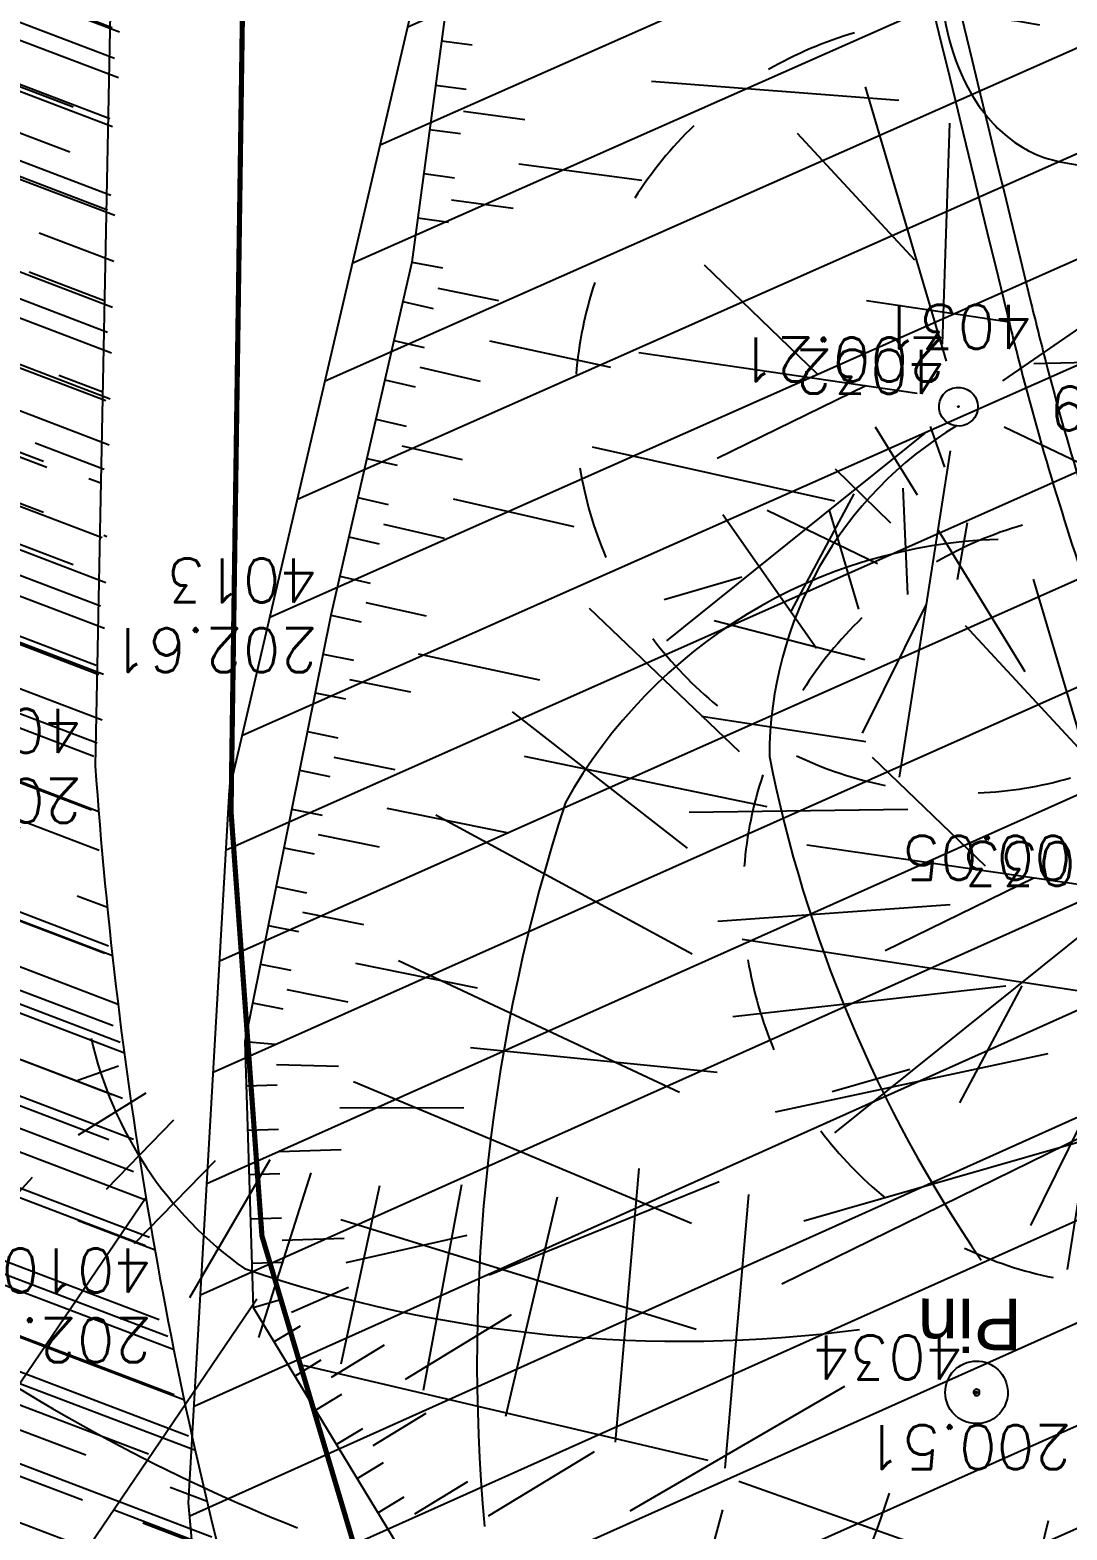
# Model space of a CAD drawing. Extents: x -594 to 29166, y -5797 to 14313.
# Drawn here: x 12789 to 13592, y 2044 to 3205 of the extents above; entities that cross this region are included whole.
import ezdxf
from ezdxf.enums import TextEntityAlignment as Align
from ezdxf.lldxf.tags import DXFTag

# ---------------------------------------------------------------- set-up
doc = ezdxf.new("R2010")
doc.units = 0
doc.linetypes.add('Style de ligne -15', pattern=[2.0832800000000002, 1.25, -0.41656, 0.1388600000000001, -0.2778600000000001])
doc.layers.get('0').update_dxf_attribs({"color": 252})
for name, color, linetype in [('A SITE', 252, 'Continuous'), ('Fond topo - ESPACE_BOISE', 252, 'Continuous'), ('Fond topo - TAL', 252, 'Continuous'), ('Fond topo - TAL_HAC', 252, 'Continuous'), ('Fond topo - VEG', 252, 'Continuous'), ('Fond topo - VEG_TXT_ESSENCE', 252, 'Continuous'), ('Fond topo - Z_500', 252, 'Continuous'), ('GAZ-GAZ N-1', 202, 'Continuous'), ('prlm-MOD-PB', 123, 'Continuous'), ('prlm-VRD', 252, 'Continuous'), ('SA - béton balayé', 252, 'Continuous'), ('SA - EBC', 252, 'Continuous'), ('SA - EP-réso', 252, 'EP'), ('SA - EU-réso', 252, 'EU')]:
    doc.layers.add(name, color=color, linetype=linetype)
for name, color, linetype, plot in [('Fond topo - N', 252, 'Continuous', False), ('Fond topo - NCACHE', 252, 'Continuous', False), ('Fond topo - ZCACHE', 252, 'Continuous', False)]:
    doc.layers.add(name, color=color, linetype=linetype, plot=plot)
doc.layers.add('Fond topo - P', color=252, linetype='Continuous', lineweight=50)
doc.layers.add('Fond topo - VOI', color=252, linetype='Continuous', lineweight=25)
doc.styles.add('2000_ARIAL', font='arial.ttf', dxfattribs={"height": 0.400000006})
doc.styles.add('Lignes', font='arial.ttf', dxfattribs={"height": 0.35})
doc.styles.add('SIMPLEX', font='simplex_.ttf', dxfattribs={"height": 1.25})
tags = doc.linetypes.add('EP', pattern='A,5,-0.25,["EP",Lignes,S=1,R=0,X=0,Y=-0.18],-1.25', length=6.5).pattern_tags.tags
tags[15:16] = [DXFTag(74, 4), DXFTag(75, 0), DXFTag(340, '0'), DXFTag(46, 0.0), DXFTag(50, 0.0), DXFTag(44, 0.0), DXFTag(45, 0.0)]
tags[4:5] = [DXFTag(74, 4), DXFTag(75, 0), DXFTag(340, '0'), DXFTag(46, 0.0), DXFTag(50, 0.0), DXFTag(44, 0.0), DXFTag(45, 0.0)]
tags = doc.linetypes.add('EU', pattern='A,5,-0.25,["EU",Lignes,S=1,R=0,X=0,Y=-0.18],-1.25', length=6.5).pattern_tags.tags
tags[15:16] = [DXFTag(74, 4), DXFTag(75, 0), DXFTag(340, '0'), DXFTag(46, 0.0), DXFTag(50, 0.0), DXFTag(44, 0.0), DXFTag(45, 0.0)]
tags[4:5] = [DXFTag(74, 4), DXFTag(75, 0), DXFTag(340, '0'), DXFTag(46, 0.0), DXFTag(50, 0.0), DXFTag(44, 0.0), DXFTag(45, 0.0)]
tags = doc.linetypes.add('L1', pattern=[1.0000000298023224, 0.6000000238418579, -0.4000000059604645]).pattern_tags.tags
tags[6:7] = [DXFTag(74, 4), DXFTag(75, 0), DXFTag(340, '0'), DXFTag(46, 0.0), DXFTag(50, 0.0), DXFTag(44, 0.0), DXFTag(45, 0.0)]
tags[4:5] = [DXFTag(74, 4), DXFTag(75, 0), DXFTag(340, '0'), DXFTag(46, 0.0), DXFTag(50, 0.0), DXFTag(44, 0.0), DXFTag(45, 0.0)]
tags = doc.linetypes.add('L16', pattern=[0.37500001490116125, 0.300000011920929, -0.07500000298023224]).pattern_tags.tags
tags[6:7] = [DXFTag(74, 4), DXFTag(75, 0), DXFTag(340, '0'), DXFTag(46, 0.0), DXFTag(50, 0.0), DXFTag(44, 0.0), DXFTag(45, 0.0)]
tags[4:5] = [DXFTag(74, 4), DXFTag(75, 0), DXFTag(340, '0'), DXFTag(46, 0.0), DXFTag(50, 0.0), DXFTag(44, 0.0), DXFTag(45, 0.0)]
tags = doc.linetypes.add('L8', pattern=[0.22500000894069674, 0.1500000059604645, -0.07500000298023224]).pattern_tags.tags
tags[6:7] = [DXFTag(74, 4), DXFTag(75, 0), DXFTag(340, '0'), DXFTag(46, 0.0), DXFTag(50, 0.0), DXFTag(44, 0.0), DXFTag(45, 0.0)]
tags[4:5] = [DXFTag(74, 4), DXFTag(75, 0), DXFTag(340, '0'), DXFTag(46, 0.0), DXFTag(50, 0.0), DXFTag(44, 0.0), DXFTag(45, 0.0)]

# ---------------------------------------------------------------- blocks, each defined once
blk = doc.blocks.new('A 90.PTOPO')
at = {"layer": 'Fond topo - NCACHE', "style": 'SIMPLEX'}
blk.add_attdef('MAT', text='', height=0.34, dxfattribs=at).set_placement((0.09999999986030161, -0.09999999962747097), align=Align.TOP_LEFT)
at = {"layer": 'Fond topo - ZCACHE', "style": 'SIMPLEX'}
blk.add_attdef('ALT', (0.09999999986030161, 0.09999999962747097), '', height=0.34, dxfattribs=at)
blk = doc.blocks.new('A 90.RESINEUX')
at = {"ltscale": 2}
for p, q in [((0.325816989, 0.248851468), (0.345816302, 0.168854217)), ((0.365815615, 0.248851468), (0.365815615, 0.188853529)), ((0.285818364, 0.238851811), (0.325816989, 0.15885456)), ((0.395814584, 0.238851811), (0.395814584, 0.188853529)), ((0.425813553, 0.228852155), (0.415813896, 0.188853529)), ((0.245819739, 0.218852498), (0.29581802, 0.138855248)), ((0.445812866, 0.208852842), (0.435813209, 0.188853529)), ((0.205821113, 0.198853186), (0.265819051, 0.108856279)), ((0.165822488, 0.178853873), (0.225820426, 0.07885731)), ((0.115824206, 0.148854904), (0.205821113, 0.038858684)), ((-0.074169264, 0.058857997), (0.05582626800000001, 0.118855935)), ((0.06582592400000001, 0.118855935), (0.155822831, 0.008859715)), ((0.045826612, -0.14113513), (0.125823863, -0.001139941)), ((0.09582489300000001, -0.151134786), (0.175822144, -0.03113891)), ((0.135823519, -0.161134443), (0.225820426, -0.051138223)), ((-0.104168234, -0.06113787900000001), (0.025827299, -0.14113513)), ((0.185821801, -0.171134099), (0.265819051, -0.08113719200000001)), ((0.235820082, -0.191133412), (0.315817333, -0.111136161)), ((0.275818708, -0.201133068), (0.345816302, -0.151134786)), ((-0.134167203, -0.191133412), (-0.014171327, -0.261131006)), ((0.305817677, -0.231132037), (0.375815271, -0.191133412)), ((0.335816646, -0.271130662), (0.395814584, -0.25113135)), ((0.385814927, -0.291129975), (0.345816302, -0.291129975)), ((0.345816302, -0.311129288), (0.385814927, -0.321128944)), ((0.365815615, -0.341128257), (0.345816302, -0.331128601))]:
    blk.add_line(p, q, dxfattribs=at)
for centre, major_axis, ratio, start_param, end_param in [((0.626553274, 0.375004286), (0.495806787, 0.495806787), 0.9999999999992479, 2.407115294926716, 2.808261770600389), ((0.346817063, 0.020858942), (0.141416496, 0.141416496), 0.9999999999984862, 0.2082352305735228, 0.9403659464662355), ((0.6156107310000001, -0.413017298), (-0.494244527, 0.494244527), 0.9999999999994863, 5.940864207087385, 6.402329262634387), ((0, 0), (-0.001131371, 0.001131371), 0.99999999997417, 3.926990817000156, 7.06858347058995), ((0, 0), (-0.001131371, 0.001131371), 0.99999999997417, 0.7853981634103633, 3.926990817000156), ((-0.091248273, -0.737988308), (0.495574425, 0.495574425), 0.9999999999996342, 0.1822567691657557, 0.5883250715815413), ((0.162823386, -0.300130027), (-0.141416496, 0.141416496), 0.9999999999997603, 3.670881203304562, 4.697745667496582)]:
    blk.add_ellipse(centre, major_axis=major_axis, ratio=ratio, start_param=start_param, end_param=end_param, dxfattribs=at)
blk = doc.blocks.new('A 90.VEG14')
at = {"ltscale": 2, "flags": 128}
for points in [[(0.5, 0, -1), (-0.5, 0, -1)], [(0.016, 0, -1), (-0.016, 0, -1)]]:
    blk.add_lwpolyline(points, format="xyb", close=True, dxfattribs=at)
blk = doc.blocks.new('A 90.VEG12')
at = {"ltscale": 2}
for p, q in [((0.01815258799999997, 0.057406781), (0.100441039, 0.47293725)), ((0.05749608, 0.253444298), (0.145517598, 0.414706841)), ((0.037902722, 0.15845596), (-0.06593155700000003, 0.344147082)), ((-0.158788295, 0.086017079), (-0.245985314, 0.284587218)), ((0.04981112299999996, 0.033821695), (0.391570728, 0.285894318)), ((0.143890955, 0.107467204), (0.230033352, 0.253971609)), ((0.2917471699999999, 0.208620217), (0.392372872, 0.233301274)), ((-0.05229389700000003, 0.02983962500000001), (-0.383643778, 0.204631851)), ((-0.25001839, 0.135126714), (-0.3755999820000001, 0.091127132)), ((0.122915307, -0.02992704099999999), (0.317230371, 0.05540147100000001)), ((0.057557527, -0.01766878999999999), (0.411943876, -0.08413611500000001)), ((-0.05265807700000003, -0.029192154), (-0.412380265, -0.256628677)), ((-0.09359106700000003, -0.049762263), (-0.2956446150000001, -0.04653133200000001)), ((0.01825986499999999, -0.057372749), (0.107637982, -0.4128258760000001)), ((0.184132294, -0.04763066399999999), (0.323120213, -0.192805613)), ((-0.151821475, -0.09483882200000002), (-0.2999525240000001, -0.315936062)), ((0.02259491799999996, -0.07955337300000001), (0.001649748999999978, -0.36183712)), ((0.05371548199999998, -0.188497704), (0.197263789, -0.356749422))]:
    blk.add_line(p, q, dxfattribs=at)
for start, end in [(90, 103.8461539085843), (62.30769199853572, 76.15384597947835), (117.6923078993823, 131.5384619204946), (34.61538499867542, 48.46153799321151), (145.3846149358338, 159.2307690506909), (6.923076979206323, 20.76923090842763), (173.0769230068974, 186.9230769931026), (339.2307689837768, 353.0769230207937), (200.7692310571047, 214.6153850641662), (311.5384620067885, 325.3846150013246), (228.4615380795054, 242.3076921006177), (283.8461540205217, 297.6923080014643), (256.1538460914157, 270)]:
    blk.add_arc((0, 0), 0.496982058, start, end, dxfattribs=at)
blk = doc.blocks.new('A$C380262B1')
at = {"layer": 'SA - béton balayé'}
h = blk.add_hatch(dxfattribs=at)
h.set_pattern_fill('BETON_BALAYE', color=256, scale=50, angle=-20.82846392552948, style=0, pattern_type=2)
h.set_pattern_definition([(339.1715360744705, (-355966725.0913794, -417896002.4038396), (120.5899727452301, 7.619611099305162), [750, -100, 250, -50]), (339.1715360744705, (-355966654.0479279, -417896002.6831044), (-23.08696394935313, 79.93273481872912), [150, -16.5, 300, -37.5]), (339.1715360744705, (-355966686.6133692, -417895971.5705341), (254.9204179624569, -61.13779932125717), [400, -70, 200, -50])])
h.paths.add_polyline_path([(1873.113977955654, -1045.302820485085), (1723.694125330076, -1045.058329775929), (1723.307328578085, -925.0544283539057), (2345.532266516238, -924.7764729894698), (2345.145130297169, -964.4988502375782), (3017.950370302424, -1034.733838774264), (4386.429105047137, -1035.296649020165, 0.4554572218905719), (4485.51508099772, -921.50833401829, -0.01964105558483272), (4467.221169918776, -749.9391863122582), (4481.542929168791, 248.8766504451632, 0.1673816827692034), (4271.636023558676, 941.6985101997852, -0.1543094570110363), (3947.719518048689, 1816.496034897864), (3948.121993010864, 2223.469870258123), (4228.121712291613, 2223.073383234441), (4227.560372790322, 1826.65438670665, 0.1545072172811908), (4495.384320942685, 1110.103053227067, -0.1683812778433724), (4761.346017243341, 238.37751140818), (4744.886533962563, -628.3880593255162, 0.0517561400087343), (4870.208288822323, -1347.367929667234, 0.07683847701793518), (5066.27194066532, -1775.590235739946, 0.01799232693758742), (5358.835439849645, -2186.503778491169), (5613.365647150204, -2444.26066800952), (5515.134513610974, -2706.88981320709, -0.1699699658030997), (4566.215102141723, -1299.586025625467, 0.3336449647308316), (4374.211731227115, -1155.291634611785), (3011.679256986827, -1154.731269739568), (2987.463968060911, -1152.203405182809), (2588.298533950001, -2690.259298682213), (2395.835024816915, -3771.221282333136, 0.4142135626327677), (2476.75752537325, -3887.20209505409), (2969.033070793375, -3974.850948899984), (2947.999150305986, -4092.993126623333), (2455.722538055852, -4005.344082973897, -0.4142135620652547), (2277.693036897108, -3750.186295062304), (2470.928195118904, -2664.89038169384), (2866.758767655119, -1139.602836966515)])
at = {"layer": 'SA - EBC'}
h = blk.add_hatch(dxfattribs=at)
h.set_pattern_fill('_USER', color=256, scale=75, angle=-335.8284639255295, style=0, pattern_type=0)
h.set_pattern_definition([(24.17153607447054, (-355966725.0913794, -417896002.4038396), (-30.71023888770651, 68.42427367140989), [])])
h.paths.add_polyline_path([(9533.967289561406, -8391.022676602006), (7823.560263682157, -8197.032719478011), (7677.26634000428, -8624.200356937945), (6795.644808141515, -8561.406107898802), (5968.179506575689, -8295.55842038244), (5307.727831928059, -7899.99740216881, -0.3248648439675891), (5215.66356504336, -6186.960641667247, -0.2814891280233847), (6034.588919347152, -5793.906059488654), (6977.488194359466, -5966.359615046531, 0.1695292869953866), (8622.524935239926, -5863.042801246047, 0.3340686001642133), (8902.106720628217, -5382.998490706086, 0.09326601099187866), (8620.675744628534, -4484.154293872416, 0.153138720952933), (7983.041431754827, -3856.574170198292), (6774.001917056739, -3250.65084323287), (5737.27900213562, -2651.023222506046, -0.1642525569746835), (4858.435642998666, -1650.659172795713), (4817.150435736403, -1198.612694069743), (4848.756969021633, -647.3217743448913), (5422.659926814958, 1808.548009581864, 0.4390366150430304), (6435.564773995429, 2874.098786618561, -0.09336270403907257), (6508.739385334775, 3486.828686110675, 0.1042719612268155), (6540.439700800925, 3811.755312792957), (6460.564939025789, 4655.403570830822), (7373.38954936713, 4920.791836176068), (7554.008261486888, 4259.8578767851), (7298.873095074669, 4188.137014396489), (7509.021686343476, 3441.03382807225, -0.2009829630450486), (7456.712778378278, 3016.095944307745), (7105.68882166408, 2168.347155954689), (7082.51023539342, 1970.99042609334), (7207.488740049303, 1059.89730162546), (7767.198439734057, -779.9824859946966), (8823.304629139602, -984.4878826290369, 0.1214178809896852), (9894.772318005562, -3098.331943433732, 0.01018302281994621), (10254.53238859773, -3499.40192066133), (9617.819940159097, -3345.007801242173), (9300.242931814864, -4358.367580920458), (9996.567213023081, -4620.499769318849), (9784.691719617695, -7276.41688529402), (9646.94292745553, -8212.627615593374)])
at = {"layer": 'Fond topo - ESPACE_BOISE', "linetype": 'L1', "ltscale": 2, "flags": 128}
blk.add_lwpolyline([(9533.967289561406, -8391.022676602006), (7823.560263682157, -8197.032719478011), (7677.26634000428, -8624.200356937945), (6795.644808141515, -8561.406107898802), (5968.179506575689, -8295.55842038244), (5307.727831928059, -7899.99740216881, -0.3248648439675891), (5215.66356504336, -6186.960641667247, -0.2814891279475962), (6034.588919347152, -5793.906059488654), (6977.488194359466, -5966.359615046531, 0.1695292870025676), (8622.524935239926, -5863.042801246047, 0.3340686001642133), (8902.106720628217, -5382.998490706086, 0.09326601102169153), (8620.675744628534, -4484.154293872416, 0.153138720952933), (7983.041431754827, -3856.574170198292), (6774.001917056739, -3250.65084323287), (5737.27900213562, -2651.023222506046, -0.1642525569996709), (4858.435642998666, -1650.659172795713), (4817.150435736403, -1198.612694069743), (4848.756969021633, -647.3217743448913), (5422.659926814958, 1808.548009581864, 0.4390366150430304), (6435.564773995429, 2874.098786618561, -0.09336270405047195), (6508.739385334775, 3486.828686110675, 0.104271961321091), (6540.439700800925, 3811.755312792957), (6460.564939025789, 4655.403570830822), (7373.38954936713, 4920.791836176068), (7554.008261486888, 4259.8578767851), (7298.873095074669, 4188.137014396489), (7509.021686343476, 3441.03382807225, -0.2009829630843761), (7456.712778378278, 3016.095944307745), (7105.68882166408, 2168.347155954689), (7082.51023539342, 1970.99042609334), (7207.488740049303, 1059.89730162546), (7767.198439734057, -779.9824859946966), (8823.304629139602, -984.4878826290369, 0.121417881002313), (9894.772318005562, -3098.331943433732, 0.01018302282179253), (10254.53238859773, -3499.40192066133), (9617.819940159097, -3345.007801242173), (9300.242931814864, -4358.367580920458), (9996.567213023081, -4620.499769318849), (9784.691719617695, -7276.41688529402), (9646.94292745553, -8212.627615593374)], format="xyb", close=True, dxfattribs=at)
at = {"layer": 'Fond topo - TAL', "ltscale": 2, "flags": 128}
blk.add_lwpolyline([(5171.758017735556, 901.9628037698567), (5092.136168899015, 843.443919532001), (5008.708610571921, 708.5287252441049), (4978.31728477031, 505.2335350774229), (5003.835631208494, 238.4257895871997), (5017.418252071366, -33.15943367779255), (4990.005505084991, -238.6788060888648), (4927.301442949101, -511.9336781091988), (4860.597388586029, -841.7632326483727), (4867.087428597733, -1047.600231040269), (5043.971592374146, -1338.764121569693), (5135.750354779884, -1650.0642077066), (5313.68990605697, -1904.171165358275), (5626.998627232388, -2200.250131357461), (5958.875524858013, -2470.513078570366), (6345.747103122994, -2689.551697671413), (7014.395072683692, -3018.551227077842), (7475.340096512809, -3219.999157823622), (7668.404597742483, -3242.671826481819)], dxfattribs=at)
at = {"layer": 'Fond topo - TAL', "linetype": 'L8', "ltscale": 2, "flags": 128}
blk.add_lwpolyline([(5205.937368283048, 750.0820459797978, 0.001164838968751395), (5278.977398714051, 432.2940057143569, 0.002306011098395101), (5317.01750359498, 271.8948707915843, 0.0003060880427634036), (5449.896251037717, -275.6433725357056, 0.003733443309130319), (5461.225120723248, -320.7323646172881, 0.02303033537768723), (5525.319082802162, -528.166111279279, 0.01069699115838556), (5691.911232238635, -961.3684616982937, 0.003771884424086066), (5709.500161511824, -1003.431219421327, 0.001382538214981839), (5758.38501737453, -1117.031494993716, 0.03661887789284379), (5957.885807240382, -1498.056274838746, 0.03752440099679374), (6205.448941607028, -1837.196699343622, 0.04028550190851635), (6451.502227922902, -2082.904460746795, 0.04917095924580399), (6686.922064470127, -2246.013048756868, 0.006033711204905718), (6822.157270042226, -2319.117279909551, 0.002063562969709008), (7219.866421166807, -2525.856100022793, 0.007761415611758534), (7381.736469687894, -2606.000236514956, 0.004421614268413964), (7666.724392818287, -2738.557008188218), (7960.304197249934, -2909.094837494195)], format="xyb", dxfattribs=at)
at = {"layer": 'Fond topo - TAL_HAC', "ltscale": 2}
for p, q in [((5012.849460775033, -67.41266250610352), (5036.638776352629, -70.58574771508574)), ((5008.280669758096, -101.66589114815), (5032.069985149428, -104.8389762639999)), ((5175.443516811356, -98.72523415833712), (5366.895875800401, -113.2164127193391)), ((5029.78558964096, -121.9655907712877), (5077.364220563322, -128.3117610961199)), ((5003.711878554896, -135.9191197901964), (5027.50119403936, -139.0922052785754)), ((4999.143087491393, -170.1723486185074), (5022.932402929291, -173.3454337343574)), ((5072.795429406688, -162.5649897381663), (5167.952691251412, -175.2573305740952)), ((5020.648007327691, -190.4720481485128), (5068.226638203487, -196.8182185664773)), ((4994.574296241626, -204.4255775399506), (5018.363611632958, -207.5986627489328)), ((4990.005505084991, -238.6788060888648), (5013.621683930978, -242.9538616910577)), ((5010.026047797874, -258.6810555309057), (5057.046950282529, -268.3265067636967)), ((4983.038387075067, -269.0404585562646), (5006.430411851034, -274.4082491844893)), ((5341.92600781098, -268.3181568980217), (5452.175800921395, -284.7159990109503)), ((4976.071269018576, -299.4021110236645), (4999.463293841109, -304.7699019312859)), ((5049.905367381871, -299.506408162415), (5143.716653482988, -319.888816960156)), ((4995.97973478958, -319.9507278390229), (5042.763784201816, -330.6863095611334)), ((4969.104151008651, -329.7637633979321), (4992.49617587775, -335.1315541192889)), ((4962.137033045292, -360.1254158653319), (4985.529057821259, -365.4932064935565)), ((4982.045498816296, -380.6740328669548), (5028.829548321664, -391.4096143096685)), ((5129.573591472581, -381.5656231716275), (5316.956139821559, -423.4199012629688)), ((4955.169914988801, -390.4870683327317), (4978.561939718202, -395.8548592403531)), ((4948.202797072008, -420.8487207069993), (4971.594821754843, -426.2165114283562)), ((5021.862430311739, -421.7712666839361), (5115.430529462174, -443.2424294762313)), ((4941.235679062083, -451.2103732675314), (4964.627703744918, -456.5781638026237)), ((4968.111262843013, -441.39733761549), (5014.895312255248, -452.1329193376005)), ((4934.268561052158, -481.572025641799), (4957.660585688427, -486.9398165494204)), ((4954.210952622816, -501.968258433044), (5001.063845166937, -512.3992919921875)), ((4927.301442949101, -511.9336781091988), (4950.761319417506, -516.9967003166676)), ((4921.237437939271, -541.9181831181049), (4944.761195732281, -546.6755797155201)), ((4994.920276897028, -541.7909587733448), (5088.82515495643, -561.7377347312868)), ((4941.729193227366, -561.6678321734071), (4988.776708720252, -571.1826252751052)), ((4915.173433022574, -571.9026882201433), (4938.697190815583, -576.6600848175585)), ((4909.109428105876, -601.8871930427849), (4932.633185759187, -606.6445897333324)), ((4929.601183347404, -621.6368422843516), (4976.648698700592, -631.1516357585788)), ((5076.752439839765, -620.951730851084), (5264.754586154595, -659.9285572767258)), ((4903.045423189178, -631.8716978654265), (4926.569180889055, -636.6290946491063)), ((4970.58469383046, -661.1361404880881), (5064.679724676535, -680.1657270640135)), ((4896.98141827248, -661.8562029674649), (4920.505175925791, -666.6135994717479)), ((4917.473173467442, -681.6058520227671), (4964.520688960329, -691.120645031333)), ((4890.91741326265, -691.840707976371), (4914.44117105566, -696.5981045737863)), ((4884.853408345953, -721.8252128921449), (4908.377165999264, -726.5826095826924)), ((4905.345163587481, -741.5748621337116), (4952.392678940669, -751.0896556079388)), ((4878.789403336123, -751.809717901051), (4902.313161036, -756.5671146847308)), ((5245.560630084947, -762.6214277930558), (5625.165689969435, -820.552408695221)), ((4872.725398512557, -781.7942227236927), (4896.249156212434, -786.5516193211079)), ((4946.328674023971, -781.0741603374481), (5040.423704916611, -800.1037468202412)), ((4866.661393456161, -811.778727825731), (4890.18515124917, -816.5361244231462)), ((4893.217153707519, -801.5438717789948), (4940.264669153839, -811.0586649738252)), ((4860.597388586029, -841.7632326483727), (4884.512739209458, -843.7771850265563)), ((5035.296489903703, -846.4414427056909), (5226.366674248129, -865.3142979368567)), ((4885.089940205216, -859.5451200380921), (4933.073407458141, -860.804829467088)), ((5276.38522866182, -1029.178191442043), (5621.178085589781, -860.1400716230273)), ((4861.679061828181, -876.0693991556764), (4885.667141154408, -875.3130549564958)), ((4934.169608494267, -893.032222893089), (5030.169274890795, -892.7791384980083)), ((4862.76073534973, -910.3755655698478), (4886.74881439656, -909.6192214637995)), ((4887.289651110768, -926.7723046243191), (4935.265809530392, -925.2596164122224)), ((4863.842408545315, -944.6817319840193), (4887.830487731844, -943.9253879711032)), ((5049.820346431807, -1022.227575443685), (5227.753333607689, -950.0898454338312)), ((4864.924082020298, -978.9878982119262), (4888.912161206827, -978.2315541058779)), ((4889.452997827902, -995.384637452662), (4937.42915620096, -993.8719493336976)), ((4939.098212122917, -1012.802358902991), (5032.690849294886, -991.4384112693369)), ((4866.005755262449, -1013.294064812362), (4889.993834448978, -1012.537720799446)), ((4896.886718040332, -1051.18777602911), (4940.767268231139, -1031.732768658549)), ((4867.087428597733, -1047.600231040269), (4890.094044571742, -1040.766811557114)), ((4984.903506236151, -1102.860481105745), (5066.949843382463, -1053.016739524901)), ((4883.167807152495, -1074.069675896317), (4903.67939141579, -1061.608740407974)), ((4927.7999591548, -1101.312907412648), (4968.823127727956, -1076.391036622226)), ((4899.248185614124, -1100.539120379835), (4919.759769784287, -1088.078185170889)), ((5159.017509734258, -1204.745178576559), (5325.017123715952, -1108.266537636518)), ((4915.328564262018, -1127.008564956486), (4935.84014843218, -1114.54762974754)), ((4959.96071617119, -1154.251796659082), (5000.983884790912, -1129.329925682396)), ((4931.408942630515, -1153.478009626269), (4951.920526893809, -1141.017074137926)), ((5049.225020362064, -1208.738259412348), (5131.271357322112, -1158.894518017769)), ((4947.48932113871, -1179.947454296052), (4968.000905355439, -1167.486518900841)), ((4992.121473280713, -1207.190685719252), (5033.144641714171, -1182.26881492883)), ((4963.569699693471, -1206.416898779571), (4984.081284003332, -1193.955963291228))]:
    blk.add_line(p, q, dxfattribs=at)
at = {"layer": 'Fond topo - VOI', "linetype": 'L16', "ltscale": 2, "flags": 128}
for points in [[(5225.43954201974, 754.5165942981839, 0.00116483880797662), (5298.458698764443, 436.8193732574582, 0.002306011182776433), (5336.456233309582, 276.5997398644686, 0.0003060878564784329), (5469.329205621034, -270.9147073328495, 0.003733440487316977), (5480.585294729099, -315.7140320166945, 0.02303033540982148), (5544.135634880513, -521.3883996941149, 0.01069699115751624), (5710.42065853253, -953.7921075709164, 0.003771883424577017), (5727.893177466467, -995.5764777958393, 0.001382537500526071), (5776.734314719215, -1109.075158648193, 0.03661887814454393), (5974.878058070317, -1487.508127186447, 0.03752440110708656), (6220.673739444464, -1824.227291718125, 0.04028550176440735), (6464.450227888301, -2067.661452759057, 0.04917095898867555), (6696.644432889298, -2228.535189852118, 0.006033710847697392), (6831.455027591437, -2301.409888826311, 0.002063563105577488), (7229.017702722922, -2508.072567172348, 0.007761416038727673), (7390.331339929253, -2587.941216677427, 0.004435667204064966), (7675.906978966668, -2720.761590451002), (7973.655408108607, -2893.720936030149), (8098.612712789327, -3052.469847723842)], [(4762.046917900443, 238.3636347018182), (4744.886533962563, -628.3880593255162, 0.05175614001462255), (4870.208288822323, -1347.367929667234, 0.07683847699775821), (5066.27194066532, -1775.590235739946, 0.01799232695016924), (5358.835439849645, -2186.503778491169), (5613.365721609443, -2444.260468613356), (5834.291918156669, -2602.283104136586), (6107.654550438747, -2771.027723420411), (6328.572775190696, -2897.452903725207), (6736.167281540111, -3077.701525390148), (7110.550519963726, -3261.996826343238), (7474.467705143616, -3469.94332484901), (8019.66461436823, -3867.204469256103), (8369.588063564152, -4093.691645469517), (8673.967560986057, -4325.454038009048), (8867.84865250811, -4698.872511088848), (8926.605590432882, -5222.941979952157), (8937.309807399288, -5725.218169763684), (8961.68604674749, -6453.212940320373), (8922.357669612393, -7197.974713519216), (8896.160543197766, -7522.700899466872), (8904.998919647187, -7608.945532888174, 0.2291964161509024), (9059.271700493991, -7848.803107813001), (9180.402156058699, -7829.103327542543), (9295.063767163083, -7704.552292823792), (9438.851862121373, -7348.614370450377), (9568.337281467393, -6986.072663590312), (9698.08252635412, -6304.42692283541), (9752.49419505708, -5990.452452935278), (9901.923248637468, -5223.192230798304), (10034.23697636463, -4581.797400210053), (10215.13281264342, -3875.803777109832)]]:
    blk.add_lwpolyline(points, format="xyb", dxfattribs=at)
at = {"layer": 'SA - EP-réso', "ltscale": 75, "elevation": 1e-07, "flags": 128}
blk.add_lwpolyline([(7057.359504513443, -3847.703095152974), (7073.392802523449, -3763.613773323596, 0.3038135515548239), (6960.411896975711, -3575.048330798745), (5913.974411366507, -3011.549311224371, -0.2451589190929156), (4000.934660993516, -77.21436368301511), (4001.812148932368, 2129.220911115408, 0.2442911667358615), (3989.247120078653, 2158.72304784134)], format="xyb", dxfattribs=at)
at = {"layer": 'SA - EU-réso', "ltscale": 75, "elevation": 1e-07, "flags": 128}
blk.add_lwpolyline([(7122.338611911982, -3775.948962569237, 0.02430399992714655), (7123.694521654397, -3766.136091016233, 0.3084876794272485), (6975.278355227783, -3541.620403155684), (5930.56019009091, -2977.680810168386, -0.2470799863846096), (4048.446195200086, -71.39504831284285), (4050.931468652561, 1815.419044345617, -0.1208395636719429), (4094.591287523508, 1944.958092924207), (4176.118864258751, 2062.84625325352, 0.1663501201703965), (4193.535042321309, 2131.213369499892)], format="xyb", dxfattribs=at)
at = {"layer": 'Fond topo - P', "ltscale": 2}
ref = blk.add_blockref('A 90.PTOPO', (5480.585294729099, -315.7140320166945), dxfattribs=dict(at, xscale=100, yscale=100, zscale=100, rotation=179.9607580165254))
ref.add_attrib('MAT', '4031', dxfattribs={"layer": 'Fond topo - N', "color": 0, "ltscale": 2, "height": 34, "rotation": 179.9607579854925, "style": 'SIMPLEX'}).set_placement((5470.592146134004, -305.7071853429079), align=Align.TOP_LEFT)
ref.add_attrib('ALT', '199.69', (5643.51708884351, -335.0159790366888), dxfattribs={"layer": 'Fond topo - Z_500', "color": 0, "ltscale": 2, "height": 34, "rotation": 179.9607579854925, "style": 'SIMPLEX'})
ref = blk.add_blockref('A 90.PTOPO', (5413.002316886559, -350.4870060831308), dxfattribs=dict(at, xscale=100, yscale=100, zscale=100, rotation=179.9607580165254))
ref.add_attrib('MAT', '4032', dxfattribs={"layer": 'Fond topo - N', "color": 0, "ltscale": 2, "height": 34, "rotation": 179.9607579854925, "style": 'SIMPLEX'}).set_placement((5403.009168291464, -340.4801595024765), align=Align.TOP_LEFT)
ref.add_attrib('ALT', '200.21', (5403.278990136459, -297.1006555482745), dxfattribs={"layer": 'Fond topo - Z_500', "color": 0, "ltscale": 2, "height": 34, "rotation": 179.9607579854925, "style": 'SIMPLEX'})
ref = blk.add_blockref('A 90.PTOPO', (4927.301442949101, -511.9336781091988), dxfattribs=dict(at, xscale=100, yscale=100, zscale=100, rotation=179.9607580165254))
ref.add_attrib('MAT', '4013', dxfattribs={"layer": 'Fond topo - N', "color": 0, "ltscale": 2, "height": 34, "rotation": 179.9607579854925, "style": 'SIMPLEX'}).set_placement((4917.308294354007, -501.9268314354122), align=Align.TOP_LEFT)
ref.add_attrib('ALT', '202.61', (4917.294596275315, -521.9268267042935), dxfattribs={"layer": 'Fond topo - Z_500', "color": 0, "ltscale": 2, "height": 34, "rotation": 179.9607579854925, "style": 'SIMPLEX'})
ref = blk.add_blockref('A 90.PTOPO', (4744.886533962563, -628.3880593255162), dxfattribs=dict(at, xscale=100, yscale=100, zscale=100, rotation=179.9607580165254))
ref.add_attrib('MAT', '4008', dxfattribs={"layer": 'Fond topo - N', "color": 0, "ltscale": 2, "height": 34, "rotation": 179.9607579854925, "style": 'SIMPLEX'}).set_placement((4734.893385367468, -618.3812126517296), align=Align.TOP_LEFT)
ref.add_attrib('ALT', '202.90', (4734.879687288776, -638.3812079206109), dxfattribs={"layer": 'Fond topo - Z_500', "color": 0, "ltscale": 2, "height": 34, "rotation": 179.9607579854925, "style": 'SIMPLEX'})
ref = blk.add_blockref('A 90.PTOPO', (5543.074427591637, -731.3841741532087), dxfattribs=dict(at, xscale=100, yscale=100, zscale=100, rotation=179.9607580165254))
ref.add_attrib('MAT', '4033', dxfattribs={"layer": 'Fond topo - N', "color": 0, "ltscale": 2, "height": 34, "rotation": 179.9607579854925, "style": 'SIMPLEX'}).set_placement((5533.081278996542, -721.3773273862898), align=Align.TOP_LEFT)
ref.add_attrib('ALT', '200.05', (5529.907376831397, -682.5990872457623), dxfattribs={"layer": 'Fond topo - Z_500', "color": 0, "ltscale": 2, "height": 34, "rotation": 179.9607579854925, "style": 'SIMPLEX'})
ref = blk.add_blockref('A 90.PTOPO', (4798.932803235948, -1045.888257026672), dxfattribs=dict(at, xscale=100, yscale=100, zscale=100, rotation=179.9607580165254))
ref.add_attrib('MAT', '4010', dxfattribs={"layer": 'Fond topo - N', "color": 0, "ltscale": 2, "height": 34, "rotation": 179.9607579854925, "style": 'SIMPLEX'}).set_placement((4788.939654640853, -1035.881410259753), align=Align.TOP_LEFT)
ref.add_attrib('ALT', '202.69', (4788.925956562161, -1055.881405528635), dxfattribs={"layer": 'Fond topo - Z_500', "color": 0, "ltscale": 2, "height": 34, "rotation": 179.9607579854925, "style": 'SIMPLEX'})
ref = blk.add_blockref('A 90.PTOPO', (5426.98384555988, -1113.19944486022), dxfattribs=dict(at, xscale=100, yscale=100, zscale=100, rotation=179.9607580165254))
ref.add_attrib('MAT', '4034', dxfattribs={"layer": 'Fond topo - N', "color": 0, "ltscale": 2, "height": 34, "rotation": 179.9607579854925, "style": 'SIMPLEX'}).set_placement((5416.990696964785, -1103.192598093301), align=Align.TOP_LEFT)
ref.add_attrib('ALT', '200.51', (5500.884222658351, -1138.608938269317), dxfattribs={"layer": 'Fond topo - Z_500', "color": 0, "ltscale": 2, "height": 34, "rotation": 179.9607579854925, "style": 'SIMPLEX'})
at = {"layer": 'Fond topo - VEG', "ltscale": 2, "zscale": 100}
for name, p, xscale, yscale, rotation in [('A 90.VEG12', (5416.199675155804, -349.4643313810229), 603.8399999999998, 603.8399999999998, 182.3278434684567), ('A 90.RESINEUX', (5426.983845606446, -1113.199444673955), 1495.917170092388, 1495.917170092388, 135.7443369730607), ('A 90.RESINEUX', (4975.364335766062, -1333.646604977548), 1994.55622678985, 1994.55622678985, 106.5439777453508), ('A 90.VEG14', (5413.002316886559, -350.4870060831308), 29.99999999999999, 29.99999999999999, 197.7368755850334), ('A 90.VEG12', (5546.271785860881, -730.3614994511008), 603.8399999999998, 603.8399999999998, 182.3278434684567), ('A 90.VEG14', (5426.98384555988, -1113.19944486022), 48.44799999999999, 48.44799999999999, 197.7368755850334)]:
    blk.add_blockref(name, p, dxfattribs=dict(at, xscale=xscale, yscale=yscale, rotation=rotation))
at = {"layer": 'Fond topo - VEG_TXT_ESSENCE', "style": '2000_ARIAL'}
blk.add_text('Pin', height=40, rotation=179.9607579921626, dxfattribs=at).set_placement((5462.248104577884, -1040.601258445531))

msp = doc.modelspace()

# ---------------------------------------------------------------- linework, layer by layer
at = {"layer": 'A SITE', "linetype": 'Style de ligne -15', "lineweight": 50, "ltscale": 25.4}
msp.add_open_spline([(4176.460323989, 5442.268083721201), (4369.671814654253, 5480.305082514233), (4562.883305319505, 5518.342081307264), (4903.035870079556, 5519.770962749722), (5243.188434839607, 5521.199844192178), (5979.862232432676, 5524.644192387673), (6716.536030025745, 5528.088540583168), (7278.196035443951, 5527.680984529125), (7839.856040862154, 5527.273428475082), (8021.33605249903, 5527.04436151977), (8202.816064135908, 5526.815294564457), (8808.175518535207, 5525.355672830381), (9413.534972934507, 5523.896051096305), (10716.35055125782, 5525.292875773189), (12019.16612958114, 5526.689700450073), (12242.59736941556, 5526.219074095052), (12466.02860924998, 5525.748447740031), (12816.58825669966, 5520.962446153984), (13167.14790414932, 5516.176444567938), (13202.67334411069, 5616.323253230989), (13238.19878407206, 5716.470061894041), (13267.88797985007, 5802.201202280354), (13297.57717562809, 5887.932342666667), (13327.26637146807, 5973.663483182873), (13356.95556730804, 6059.39462369908), (13408.40586833479, 6207.963585019167), (13459.85616936153, 6356.532546339254), (13477.00626972637, 6406.055533505653), (13494.1563700912, 6455.578520672052), (13528.56424594086, 6560.211756405557), (13562.97212179051, 6664.844992139062), (13573.34426940263, 6696.386357049848), (13583.71641701474, 6727.927721960633), (13599.14459516289, 6774.844311820367), (13614.57277331104, 6821.7609016801), (13678.89845151418, 7117.445058481407), (13743.22412971732, 7413.129215282714), (13957.44417426001, 7453.649993311512), (14171.6642188027, 7494.17077134031), (14164.33110006091, 7534.454284825461), (14156.99798131911, 7574.737798310613), (14190.69856097776, 7584.1885789299), (14224.3991406364, 7593.639359549188), (14227.54598275065, 7586.876309721521), (14230.6928248649, 7580.113259893854), (14293.31613396937, 7599.075882379029), (14355.93944307384, 7618.038504864206), (14360.33627129155, 7603.518153668139), (14364.73309950925, 7588.997802472074), (14537.19463817218, 7591.452871283189), (14709.72105367121, 7640.318572682433), (14664.80085229129, 7789.364483691123), (14619.88065091136, 7938.410394699813), (15047.10136485209, 8062.384212492531), (15474.32207879282, 8186.35803028525), (15686.72011032906, 8247.99634733282), (15899.1181418653, 8309.634664380394), (15904.18095425764, 8311.16615035549), (15909.24376664999, 8312.697636330588), (15908.24632720474, 8315.994988719141), (15907.24888775948, 8319.292341107695), (17672.66370066847, 8849.18489157519), (19438.07851357746, 9379.077442042686), (19648.94625719312, 9442.84166650947), (19859.81400080878, 9506.605890976254), (20255.34999765514, 9309.740046358256), (20650.88599450151, 9112.87420174026), (20960.83037043088, 8222.925854629979), (21270.77474636025, 7332.977507519699), (21180.20482578994, 7304.155253916865), (21089.63490521962, 7275.333000314032), (21163.08192130905, 7017.583632131451), (21236.52893739848, 6759.834263948869), (21251.59096196499, 6763.900398713808), (21266.65298653151, 6767.966533478745), (21275.66331628615, 6734.589920389879), (21284.67364604079, 6701.213307301014), (21269.90174220742, 6697.225493309333), (21255.12983837404, 6693.237679317652), (21270.02909754186, 6638.046934804524), (21284.92835670968, 6582.856190291396), (21291.18791271421, 6584.546016145794), (21297.44746871873, 6586.235842000193), (21305.99505503359, 6495.045994312171), (21402.88127022713, 6506.77370062368), (21487.34614140726, 6527.117243858374), (21571.8110125874, 6547.460787093069), (21569.54090915693, 6559.077459708715), (21567.27080572647, 6570.694132324361), (21604.9826147757, 6578.638180696444), (21642.69442382495, 6586.582229068526), (21649.99092684802, 6549.24424479024), (21657.28742987109, 6511.906260511954), (21652.49321263043, 6510.896351562153), (21647.69899538977, 6509.88644261235), (21807.59759874861, 5746.171790918018), (21967.49620210746, 4982.457139223686), (21977.29087856582, 4938.619647976331), (21987.08555502418, 4894.782156728977), (22015.77968985148, 4743.897667099305), (22044.47382467878, 4593.013177469635), (22063.49845796792, 4473.15386370534), (22082.52309125707, 4353.294549941044), (22101.17758034708, 4237.725041504161), (22119.8320694371, 4122.155533067276), (22124.34521501322, 4087.383801149612), (22128.85836058934, 4052.612069231947), (22138.67043277023, 3933.294823616047), (22148.48250495112, 3813.977578000148), (22152.89930715496, 3687.239417307076), (22157.31610935879, 3560.501256614004), (22156.076484195, 3368.858372212821), (22154.83685903121, 3177.215487811639), (22152.19921093334, 3078.786779554529), (22149.56156283546, 2980.358071297419), (22145.45597761818, 2863.604543402881), (22141.35039240089, 2746.851015508344), (22132.84957172425, 2586.184714510545), (22124.3487510476, 2425.518413512747), (22087.73229281092, 1950.645502867765), (22051.11583457425, 1475.772592222784), (21993.93267188069, 847.2728484507301), (21936.74950918714, 218.7731046786765), (21915.72911809816, 183.1543716948916), (21894.70872700917, 147.5356387111067), (21213.22959377029, 141.5663173796755), (20531.75046053142, 135.5969960482442), (20529.70391122794, 160.0584829811443), (20527.65736192447, 184.5199699140445), (20322.85211202239, 176.690893984845), (20118.04686212031, 168.8618180556456), (19882.16605612223, 159.8448189737624), (19646.28525012414, 150.8278198918793), (19256.88795437214, 145.1817412266304), (18867.49065862014, 139.5356625613815), (18773.40076004949, -158.0539794890239), (18679.31086147885, -455.6436215394293), (18604.52972435834, -1398.2892427307), (18529.74858723784, -2340.934863921971), (18635.05281645298, -2777.584667182492), (18740.3570456681, -3214.234470443014), (18588.75649128179, -3295.852804806581), (18437.15593689547, -3377.471139170148), (18384.51067286626, -3407.386502780186), (18331.86540883705, -3437.301866390224), (18280.61346701965, -3484.555506740129), (18229.36152520225, -3531.809147090034), (18125.26721579346, -3688.348619902795), (18021.17290638468, -3844.888092715555), (17973.14358509049, -3961.195121001385), (17925.1142637963, -4077.502149287216), (17903.6595444782, -4188.267269896076), (17882.2048251601, -4299.032390504935), (17853.8311819437, -4428.724102620885), (17825.4575387273, -4558.415814736834), (17795.32097892486, -4816.051617467339), (17765.18441912243, -5073.687420197844), (17828.42555699479, -5320.211674328882), (17891.66669486716, -5566.73592845992), (16164.83861855822, -5333.520038808841), (14438.01054224929, -5100.304149157763), (14043.04613360993, -5030.62411782032), (13648.08172497056, -4960.944086482877), (13506.14388269963, -4936.078551666066), (13364.20604042869, -4911.213016849256), (13220.84792956359, -4883.357134984888), (13077.48981869849, -4855.501253120519), (12791.93663099906, -4799.706438058725), (12506.38344329963, -4743.911622996931), (12128.34885504419, -4679.679125337937), (11750.31426678875, -4615.446627678944), (11530.96657057306, -4571.296341279807), (11311.61887435737, -4527.14605488067), (10549.50275420606, -4375.436976027418), (9787.386634054754, -4223.727897174167), (9847.497623255429, -3981.593318758593), (9907.608612456102, -3739.45874034302), (9806.224612371345, -3461.390401503092), (9704.840612286585, -3183.322062663164), (9715.186505392605, -3083.78428544866), (9725.532398498623, -2984.246508234157), (9824.047302511954, -2441.958219058206), (9922.562206525283, -1899.669929882255), (9651.720328772337, -1701.166952330637), (9380.878451019391, -1502.663974779018), (9447.608481402609, -1104.824686992503), (9514.338511785827, -706.9853992059885), (9834.997575414756, -611.0330797781556), (10155.65663904368, -515.0807603503229), (10247.11430860766, 11.58272047775972), (10338.57197817164, 538.2462013058423), (10143.19891171326, 564.034399210519), (9947.825845254876, 589.8225971151958), (9948.480143309253, 594.7796016490087), (9949.134441363629, 599.7366061828216), (9614.749591614567, 638.6852105942904), (9280.364741865505, 677.6338150057593), (8737.858740855809, 744.5739853015723), (8195.352739846112, 811.5141555973853), (7103.907474774716, 948.2615167649813), (6012.462209703319, 1085.008877932577), (5516.206690876444, 1145.917004896744), (5019.951172049568, 1206.825131860911), (4567.056891918675, 1262.264872866837), (4114.162611787784, 1317.704613872763), (4102.179930818145, 1307.408669484968), (4090.197249848507, 1297.112725097174), (3869.943570597327, 1322.109522471705), (3649.689891346147, 1347.106319846236), (3455.220307945352, 1370.40469088167), (3260.750724544557, 1393.703061917104), (3258.524318804017, 1373.559348491966), (3256.297913063478, 1353.415635066829), (2884.9618248586, 1399.247563906887), (2513.625736653723, 1445.079492746946), (2816.188598448748, 2481.82475935111), (3118.751460243772, 3518.570025955275), (3122.582998515823, 3517.421165562354), (3126.414536787875, 3516.272305169434), (3182.802811835182, 3704.331784302535), (3239.191086882488, 3892.391263435636), (3244.935288008489, 3911.548615905299), (3250.679489134491, 3930.705968374963), (3342.692954312362, 4248.16559893286), (3434.706419490234, 4565.625229490758), (3504.836904109278, 4748.284544670305), (3574.967388728322, 4930.943859849853), (3700.502833669992, 5086.55402693077), (3826.038278611662, 5242.164194011688), (4001.249301300331, 5342.216138866444), (4176.460323989, 5442.268083721201)], degree=2, knots=[0, 0, 0, 1, 1, 2, 2, 3, 3, 4, 4, 5, 5, 6, 6, 7, 7, 8, 8, 9, 9, 10, 10, 11, 11, 12, 12, 13, 13, 14, 14, 15, 15, 16, 16, 17, 17, 18, 18, 19, 19, 20, 20, 21, 21, 22, 22, 23, 23, 24, 24, 25, 25, 26, 26, 27, 27, 28, 28, 29, 29, 30, 30, 31, 31, 32, 32, 33, 33, 34, 34, 35, 35, 36, 36, 37, 37, 38, 38, 39, 39, 40, 40, 41, 41, 42, 42, 43, 43, 44, 44, 45, 45, 46, 46, 47, 47, 48, 48, 49, 49, 50, 50, 51, 51, 52, 52, 53, 53, 54, 54, 55, 55, 56, 56, 57, 57, 58, 58, 59, 59, 60, 60, 61, 61, 62, 62, 63, 63, 64, 64, 65, 65, 66, 66, 67, 67, 68, 68, 69, 69, 70, 70, 71, 71, 72, 72, 73, 73, 74, 74, 75, 75, 76, 76, 77, 77, 78, 78, 79, 79, 80, 80, 81, 81, 82, 82, 83, 83, 84, 84, 85, 85, 86, 86, 87, 87, 88, 88, 89, 89, 90, 90, 91, 91, 92, 92, 93, 93, 94, 94, 95, 95, 96, 96, 97, 97, 98, 98, 99, 99, 100, 100, 101, 101, 102, 102, 103, 103, 104, 104, 105, 105, 106, 106, 107, 107, 108, 108, 109, 109, 110, 110, 111, 111, 112, 112, 113, 113, 114, 114, 115, 115, 115], dxfattribs=at)
at = {"layer": 'GAZ-GAZ N-1'}
msp.add_spline([(13599.37603938427, 3447.820343844501), (13585.93011074915, 3447.820343844501), (13574.25502541672, 3447.820343844501), (13546.79565266718, 3444.593181873942), (13530.23390671527, 3436.171832221728), (13509.21673213245, 3407.656147154345), (13495.11961217071, 3355.555470386752), (13490.98031691847, 3305.580127132715), (13492.47790628226, 3256.755611881536), (13496.9353071458, 3214.233551713313), (13534.65753586501, 3132.596483916998), (13566.43337240475, 3109.345045936333), (13613.21151720372, 3099.450254615166), (13685.15056382119, 3099.450254615166), (13822.27342789913, 3099.450254615166), (14107.64620447535, 3099.450254615166), (14612.05939165922, 3099.450254615166)], degree=3, dxfattribs=at)
at = {"layer": 'prlm-MOD-PB', "color": 1, "ltscale": 0.8, "const_width": 4}
msp.add_lwpolyline([(13761.48294011798, -516.5147594317959), (13968.71237612328, 749.4589399823844), (13959.37978583022, 872.606184214374), (13804.43431960404, 1012.431982712759), (13501.66282327038, 1247.126384215177), (13247.48184304826, 1554.312837865481), (13061.37769570297, 1960.661674541815), (12968.69565921674, 2271.767711066674), (12944.7555030557, 2600.055455356526), (12959.98573342377, 3665.064318876031), (12897.82140624974, 3950.030347885919), (12830.45669903524, 4130.45444072738), (12720.55050343583, 4328.503315358704), (12567.53639446121, 4529.697730378243), (12430.97125409216, 4881.092460497413), (12384.35584970284, 5226.777475845074), (12413.82371571667, 5469.256350822253)], dxfattribs=at)

# ---------------------------------------------------------------- block references
at = {"layer": 'prlm-VRD'}
msp.add_blockref('A$C380262B1', (8094.782763188872, 3263.943246462347), dxfattribs=at)

doc.saveas('drawing.dxf')
